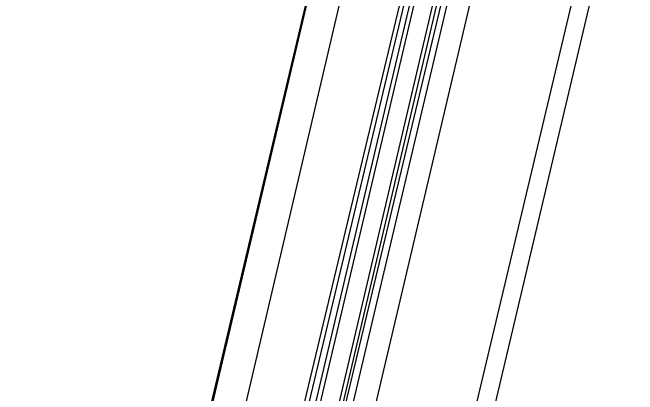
# Model space of a CAD drawing. Header units: feet. Extents: x -84 to 198, y -22 to 181.
# Drawn here: x 131.543 to 133.436, y 96.548 to 97.706 of the extents above; entities that cross this region are included whole.
import ezdxf

# ---------------------------------------------------------------- set-up
doc = ezdxf.new("R2010")
doc.units = ezdxf.units.FT
doc.layers.add('A-LINEA', color=7, linetype='CONTINUOUS')

msp = doc.modelspace()

# ---------------------------------------------------------------- linework, layer by layer
at = {"layer": 'A-LINEA'}
for p, q in [((134.4533, 106.2844), (130.5467, 89.7378)), ((130.8133, 90.8844), (132.56, 98.2711)), ((131.5733, 90.7111), (133.32, 98.0844)), ((132.56, 97.8444), (131.8133, 94.6578)), ((132.7333, 97.8044), (131.9733, 94.6311)), ((132.7467, 97.8044), (131.9867, 94.6178)), ((132.76, 97.7911), (132.0133, 94.6178)), ((132.7733, 97.7911), (132.0267, 94.6178)), ((132.1867, 94.5778), (132.9333, 97.7511))]:
    msp.add_line(p, q, dxfattribs=at)
for points in [[(124.5867, 91.1511), (131.36, 89.5511), (135.2667, 106.0978)], [(132.8267, 97.7778), (132.0667, 94.5378), (132.08, 94.5378), (132.84, 97.7778)], [(132.8667, 97.7644), (132.1067, 94.5378), (132.0933, 94.5378), (132.08, 94.5378), (132.8533, 97.7778)]]:
    msp.add_lwpolyline(points, dxfattribs=at)

doc.saveas('drawing.dxf')
